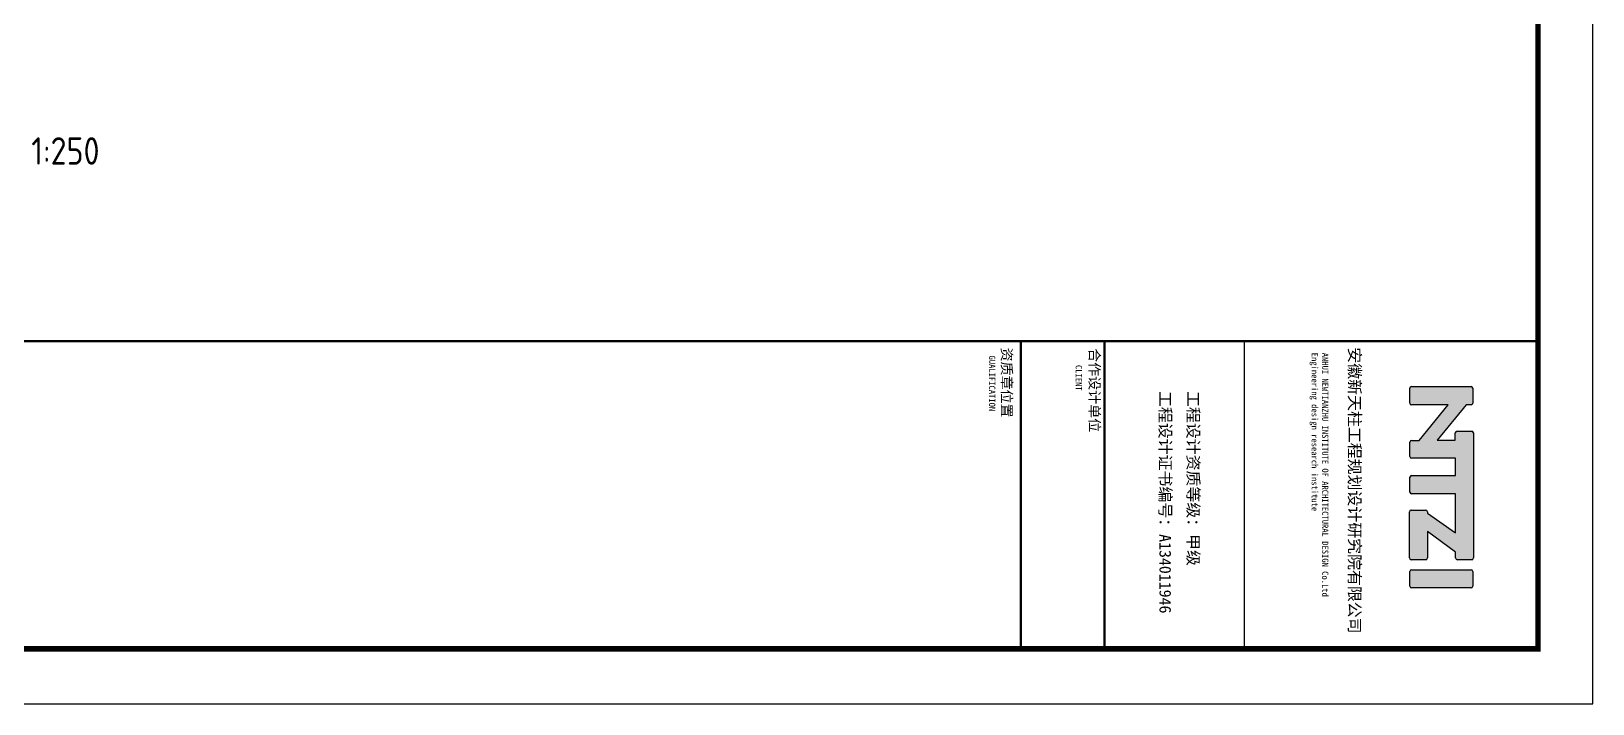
# Model space of a CAD drawing. Extents: x -4407041 to 173436, y -470270 to -29437.
# Drawn here: x -59083 to 12128, y -292187 to -261544 of the extents above; entities that cross this region are included whole.
import ezdxf

# ---------------------------------------------------------------- set-up
doc = ezdxf.new("R2010")
doc.units = 0
doc.header["$LTSCALE"] = 1000
doc.header["$MEASUREMENT"] = 0
doc.layers.add('PUB_TEXT', color=7, linetype='Continuous')
doc.layers.add('PUB_TITLE', color=4, linetype='Continuous')
doc.styles.get("Standard").update_dxf_attribs({"font": 'gbenor.shx', "bigfont": 'gbcbig.shx'})
doc.styles.add('TQ', font='')
doc.styles.get('TQ').set_extended_font_data('SimSun')

msp = doc.modelspace()

# ---------------------------------------------------------------- hatches: boundary and pattern name
h = msp.add_hatch(color=256)
h.paths.add_polyline_path([(5530.4, -278568.4), (4209, -280184.9), (3865.6, -280184.9, 0.4142136), (3785.6, -280264.9), (3785.6, -280922.8, 0.4142136), (3865.6, -281002.8), (5863, -281002.8), (5863, -281787), (3868.9, -281787, 0.4142136), (3788.9, -281867), (3788.9, -282542.1, 0.4142136), (3868.9, -282622.1), (5862.6, -282622.1), (5862.6, -284403.6), (4584.6, -283498.2), (4584.6, -283443.1, 0.4142136), (4504.6, -283363.1), (3848, -283363.1, 0.4142136), (3768, -283443.1), (3768, -285543.8, 0.4142136), (3848, -285623.8), (4510.1, -285623.8, 0.4142136), (4590.1, -285543.8), (4590.1, -284343.3), (5874.9, -285279.5), (5874.9, -285545.7, 0.4142136), (5954.9, -285625.7), (6606.1, -285625.7, 0.4142136), (6686.1, -285545.7), (6686.1, -279849.4, 0.4142136), (6606.1, -279769.4), (5939.7, -279769.4, 0.4142136), (5859.7, -279849.4), (5859.7, -280177), (5039.3, -280177), (6356.7, -278564), (6578, -278564.5, 0.4148904), (6658.2, -278484.5), (6658.2, -277814.5, 0.4142136), (6578.2, -277734.5), (3860.1, -277734.5, 0.4142136), (3780.1, -277814.5), (3780.1, -278488.4, 0.4142136), (3860.1, -278568.4)])
h.paths.add_polyline_path([(3865.7, -286078.9, 0.4142136), (3785.7, -286158.9), (3785.7, -286827.4, 0.4142136), (3865.7, -286907.4), (6575.7, -286907.4, 0.4142136), (6655.7, -286827.4), (6655.7, -286158.9, 0.4142136), (6575.7, -286078.9)])

# ---------------------------------------------------------------- linework, layer by layer
for p, q in [((3780.1, -278488.4), (3780.1, -277814.5)), ((3860.1, -277734.5), (6578.2, -277734.5)), ((6658.2, -277814.5), (6658.2, -278484.5)), ((5530.4, -278568.4), (3860.1, -278568.4)), ((4209, -280184.9), (5530.4, -278568.4)), ((6356.7, -278564), (5039.3, -280177)), ((6578, -278564.5), (6356.7, -278564)), ((5859.7, -280177), (5859.7, -279849.4)), ((5939.7, -279769.4), (6606.1, -279769.4)), ((6686.1, -279849.4), (6686.1, -285545.7)), ((3785.6, -280922.8), (3785.6, -280264.9)), ((3865.6, -280184.9), (4209, -280184.9)), ((5039.3, -280177), (5859.7, -280177)), ((5863, -281002.8), (3865.6, -281002.8)), ((5863, -281787), (5863, -281002.8)), ((3788.9, -282542.1), (3788.9, -281867)), ((3868.9, -281787), (5863, -281787)), ((5862.6, -282622.1), (3868.9, -282622.1)), ((5862.6, -284403.6), (5862.6, -282622.1)), ((3848, -283363.1), (4504.6, -283363.1)), ((3768, -285543.8), (3768, -283443.1)), ((4584.6, -283443.1), (4584.6, -283498.2)), ((4584.6, -283498.2), (5862.6, -284403.6)), ((5874.9, -285279.5), (4590.1, -284343.3)), ((4590.1, -284343.3), (4590.1, -285543.8)), ((5874.9, -285545.7), (5874.9, -285279.5)), ((3785.7, -286827.4), (3785.7, -286158.9)), ((4510.1, -285623.8), (3848, -285623.8)), ((3865.7, -286078.9), (6575.7, -286078.9)), ((6606.1, -285625.7), (5954.9, -285625.7)), ((6655.7, -286158.9), (6655.7, -286827.4)), ((6575.7, -286907.4), (3865.7, -286907.4))]:
    msp.add_line(p, q)
for centre, start, end in [((3860.1, -277814.5, -69.6), 90, 180), ((6578.2, -277814.5, -69.6), 0, 90), ((3860.1, -278488.4, -69.6), 180, 270), ((6578.2, -278484.5, -69.6), 269.867634, 0), ((5939.7, -279849.4, -69.6), 90, 180), ((6606.1, -279849.4, -69.6), 0, 90), ((3865.6, -280264.9, -69.6), 90, 180), ((3865.6, -280922.8, -69.6), 180, 270), ((3868.9, -281867, -69.6), 90, 180), ((3868.9, -282542.1, -69.6), 180, 270), ((3848, -283443.1, -69.6), 90, 180), ((4504.6, -283443.1, -69.6), 0, 90), ((3848, -285543.8, -69.6), 180, 270), ((4510.1, -285543.8, -69.6), 270, 0), ((5954.9, -285545.7, -69.6), 180, 270), ((6606.1, -285545.7, -69.6), 270, 0), ((3865.7, -286158.9, -69.6), 90, 180), ((6575.7, -286158.9, -69.6), 0, 90), ((3865.7, -286827.4, -69.6), 180, 270), ((6575.7, -286827.4, -69.6), 270, 0)]:
    msp.add_arc(centre, 80, start, end)
at = {"layer": 'PUB_TEXT'}
for q in [(9628.5, -287847.4), (8304.7, -289686.9)]:
    msp.add_line((9628.5, -289686.9), q, dxfattribs=at)
at = {"layer": 'PUB_TITLE', "lineweight": 40}
msp.add_line((-13959.7, -275655.7), (-13959.7, -289680.7), dxfattribs=at)
at = {"layer": 'PUB_TITLE'}
msp.add_line((9628.5, -289686.9), (9628.5, -275661.9), dxfattribs=at)
msp.add_lwpolyline([(-136371.5, -29436.9), (-136371.5, -292186.9), (12128.5, -292186.9), (12128.5, -29436.9)], close=True, dxfattribs=at)
at = {"layer": 'PUB_TITLE', "const_width": 250}
msp.add_lwpolyline([(-133871.5, -35686.9), (-133871.5, -289686.9), (9628.5, -289686.9), (9628.5, -35686.9)], close=True, dxfattribs=at)
at = {"layer": 'PUB_TITLE', "lineweight": 40, "elevation": -69.6}
for points, const_width in [([(9628.5, -275661.9), (-133871.5, -275661.9)], 106.2), ([(-13959, -275661.9), (-13959, -289686.9)], 106.2), ([(-10134, -275661.9), (-10134, -289686.9)], 106.2), ([(-3759, -275661.9), (-3759, -289686.9)], 63.8)]:
    msp.add_lwpolyline(points, dxfattribs=dict(at, const_width=const_width))

# ---------------------------------------------------------------- texts
at = {"layer": 'PUB_TEXT'}
msp.add_text('1:250', height=1250, dxfattribs=at).set_placement((-59080.5, -267623.4))
at = {"layer": 'PUB_TEXT', "attachment_point": 1, "rotation": 270, "style": 'TQ'}
for s, insert, char_height, width in [('资质章位置', (-14362.8, -275958.8, -69.6), 467.5, 5312.5), ('合作设计单位', (-10358.6, -275985.6, -69.6), 467.5, 4373.15), ('ANHUI NEWTIANZHU INSTITUTE OF ARCHITECTURAL DESIGN Co.Ltd\\PEngineering design research institute', (72.5, -276192.9, -69.6), 286.875, 13143.385), ('GUALIFICATION', (-15119.5, -276320, -69.6), 286.875, 6702.25), ('CLIENT', (-11166.1, -276750.8, -69.6), 286.87, 5998.875)]:
    msp.add_mtext(s, dxfattribs=dict(at, insert=insert, char_height=char_height, width=width))
at = {"layer": 'PUB_TEXT', "char_height": 531.25, "attachment_point": 1, "rotation": 270, "style": 'TQ'}
for s, insert in [('安徽新天柱工程规划设计研究院有限公司 ', (1535.5, -275947.3, -69.6)), ('工程设计证书编号：A134011946', (-7099, -277936.8, -69.6)), ('工程设计资质等级：甲级 ', (-5824, -277936.8, -69.6))]:
    msp.add_mtext(s, dxfattribs=dict(at, insert=insert))

doc.saveas('drawing.dxf')
